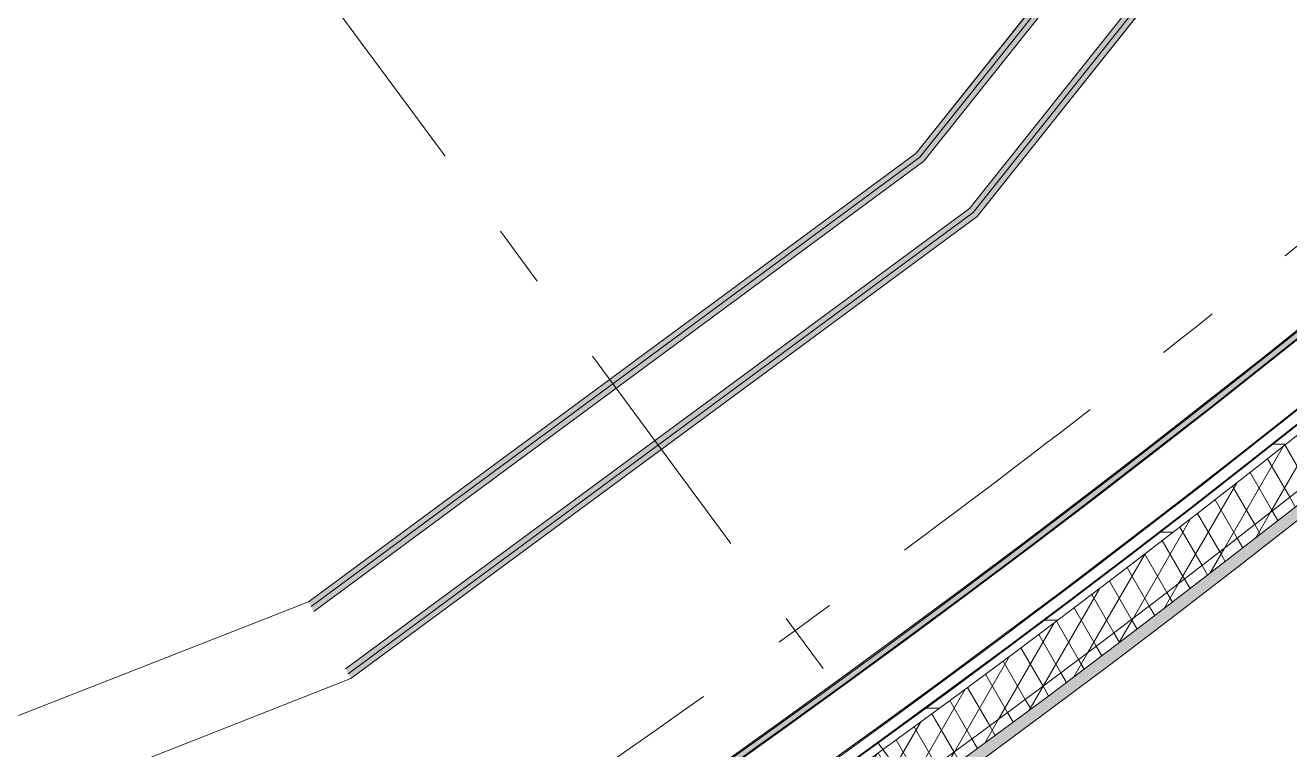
# Model space of a CAD drawing. Header units: millimetres. Extents: x -50172 to 90294, y -80883 to 25069.
# Drawn here: x -12098 to -9226, y -66694 to -65048 of the extents above; entities that cross this region are included whole.
import ezdxf
from ezdxf.enums import TextEntityAlignment as Align

# ---------------------------------------------------------------- set-up
doc = ezdxf.new("R2010")
doc.units = ezdxf.units.MM
doc.header["$MEASUREMENT"] = 0
doc.linetypes.add('Double Dashed', pattern=[1093.611073, 529.166651, -211.666656, 141.111112, -211.666656])
for name, color, linetype in [('A-25-M_Wall_Ext', 7, 'Continuous'), ('New_A-05-M_Gross_Int_Plant', 7, 'Continuous'), ('New_A-15-MG_Structural_Grid_Phase_2', 7, 'Continuous'), ('New_A-20-M_Floor_Slab', 7, 'Continuous'), ('New_A-25-M_Wall_Ext', 7, 'Continuous'), ('New_A-35-M_FFE-Zone', 7, 'Continuous')]:
    doc.layers.add(name, color=color, linetype=linetype)
for name, color, linetype, lineweight in [('A-25-M_Wall_Ext_Pen_No__1', 7, 'Continuous', 13), ('New_A-20-M_Floor_Slab_Pen_No__89', 8, 'Continuous', 20), ('New_A-25-M_Wall_Ext_Pen_No__1', 7, 'Continuous', 13), ('New_A-95-P_Drawing_Pen_No__1', 7, 'Continuous', 13), ('New_ArchiCAD Zone Stamps_Pen_No__6', 7, 'Continuous', 35), ('New_ArchiCAD Zone Stamps_Pen_No__9', 7, 'Continuous', 13)]:
    doc.layers.add(name, color=color, linetype=linetype, lineweight=lineweight)
for name, color, linetype, lineweight, true_color in [('A-25-M_Wall_Ext_Pen_No__107', 7, 'Continuous', 15, 0xa6a6a6), ('New_A-05-M_Gross_Int_Plant_Pen_No__74', 7, 'Continuous', 20, 0x606060), ('New_A-15-MG_Structural_Grid_Phase_2_Pen_No__222', 7, 'Continuous', 13, 0x65af33), ('New_A-25-M_Wall_Ext_Pen_No__107', 7, 'Continuous', 15, 0xa6a6a6), ('New_A-35-M_FFE-Zone_Pen_No__74', 7, 'Continuous', 20, 0x606060)]:
    doc.layers.add(name, color=color, linetype=linetype, lineweight=lineweight, true_color=true_color)
doc.styles.add('GENERATED_STYLE_1', font='')
doc.styles.add('GENERATED_STYLE_3', font='')
doc.styles.add('GENERATED_STYLE_4', font='')
doc.styles.get('GENERATED_STYLE_1').set_extended_font_data('Arial', bold=True)
doc.styles.get('GENERATED_STYLE_3').set_extended_font_data('Arial')
doc.styles.get('GENERATED_STYLE_4').set_extended_font_data('Swis721 BT')
pattern_1 = [(60, (0, 0), (-43.30127, 25), []), (120, (0, 0), (43.30127, 25), [])]

# ---------------------------------------------------------------- blocks, each defined once
blk = doc.blocks.new('Lecture 1 First_INB 114R_2_1', base_point=(-22395.8, -55564.1))
at = {"layer": 'New_A-35-M_FFE-Zone_Pen_No__74', "linetype": 'Continuous'}
for p, q in [((-10074.4, -65338.7), (-2759.7, -56162.4)), ((-11455.2, -66358.2), (-10074.4, -65338.7)), ((-22655.4, -70756.6), (-11455.2, -66358.2))]:
    blk.add_line(p, q, dxfattribs=at)
at = {"layer": 'New_ArchiCAD Zone Stamps_Pen_No__9'}
for tag, height, style, p in [('ROOM_NAME', 250, 'GENERATED_STYLE_1', (-23019.3, -54095.7)), ('zoneNameLine2', 250, 'GENERATED_STYLE_1', (-23207.8, -54527.8)), ('ROOM_NUMBER', 200, 'GENERATED_STYLE_3', (-23396.2, -54948.5)), ('measuredAreaCode', 200, 'GENERATED_STYLE_3', (-23553.2, -55308.6)), ('DUMMY_649', 200, 'GENERATED_STYLE_3', (-23245.8, -55442.7)), ('DUMMY_650', 200, 'GENERATED_STYLE_3', (-22616.7, -55717)), ('DUMMY_651', 133.3, 'GENERATED_STYLE_3', (-22337.4, -55823.6))]:
    blk.add_attdef(tag, text='', height=height, rotation=336.4404, dxfattribs=dict(at, style=style)).set_placement(p, align=Align.TOP_LEFT)
blk = doc.blocks.new('Slab_39_1', base_point=(-38219.5, -69632.2))
at = {"layer": 'New_A-20-M_Floor_Slab_Pen_No__89', "linetype": 'Continuous', "flags": 128}
blk.add_lwpolyline([(-28379, -72004.6, 0.044167), (-23397.7, -71846.4, 0.044872), (-18475.7, -70802.2), (-18986.8, -69500.9), (-17897.7, -69073.2), (-17363.3, -70434, 0.008579), (-16460.5, -70096.6, 0.009003), (-15521.1, -69708.9), (-16054, -68350.2), (-13571.5, -67374.7), (-13118.8, -68527.8, 0.030899), (-10177.8, -66658.7, 0.044311), (-6407.1, -63375.1)], format="xyb", dxfattribs=at)
blk = doc.blocks.new('VENTS__5_1', base_point=(-30958.5, -71277.4))
at = {"layer": 'New_A-05-M_Gross_Int_Plant_Pen_No__74', "linetype": 'Continuous'}
for p, q in [((-2622, -56307.3), (-9935.8, -65482.5)), ((-9935.8, -65482.5), (-11358.5, -66532.9)), ((-11358.5, -66532.9), (-22607.3, -70950.4))]:
    blk.add_line(p, q, dxfattribs=at)
blk.add_arc((-26782.7, -43787.3), 28124.1, 246.43121, 336.44961, dxfattribs=at)
at = {"layer": 'New_ArchiCAD Zone Stamps_Pen_No__6'}
for tag, height, style, p in [('ROOM_NAME', 250, 'GENERATED_STYLE_1', (-31302.6, -70145.2)), ('zoneNameLine2', 250, 'GENERATED_STYLE_1', (-31491, -70577.3)), ('measuredAreaCode', 200, 'GENERATED_STYLE_3', (-31679.5, -70998)), ('DUMMY_649', 200, 'GENERATED_STYLE_3', (-31372.1, -71132.1)), ('DUMMY_650', 200, 'GENERATED_STYLE_3', (-30882.7, -71345.4)), ('DUMMY_651', 133.3, 'GENERATED_STYLE_3', (-30603.4, -71452))]:
    blk.add_attdef(tag, text='', height=height, rotation=336.4404, dxfattribs=dict(at, style=style)).set_placement(p, align=Align.TOP_LEFT)
blk = doc.blocks.new('Wall_77_1', base_point=(-2759.7, -56162.4))
at = {"layer": 'New_A-25-M_Wall_Ext_Pen_No__107', "linetype": 'Continuous'}
for points in [[(-6893.8, -61348.6), (-10074.4, -65338.7), (-10065.7, -65347.7), (-6884, -61356.4)], [(-6884, -61356.4), (-10065.7, -65347.7), (-10056.9, -65356.8), (-6874.2, -61364.2)], [(-9953.3, -65464.3), (-9944.6, -65473.4), (-6748.7, -61464.2), (-6758.5, -61456.4)], [(-6748.7, -61464.2), (-9944.6, -65473.4), (-9935.8, -65482.5), (-6738.9, -61472)]]:
    blk.add_hatch(color=256, dxfattribs=at).paths.add_polyline_path(points)
at = {"layer": 'New_A-25-M_Wall_Ext_Pen_No__1', "linetype": 'Continuous'}
for p, q in [((-6884, -61356.4), (-10065.7, -65347.7)), ((-6874.2, -61364.2), (-10056.9, -65356.8)), ((-9953.3, -65464.3), (-6758.5, -61456.4)), ((-9944.6, -65473.4), (-6748.7, -61464.2))]:
    blk.add_line(p, q, dxfattribs=at)
at = {"layer": 'New_A-25-M_Wall_Ext_Pen_No__1', "linetype": 'Continuous', "flags": 128}
for points in [[(-6893.8, -61348.6), (-10074.4, -65338.7)], [(-9935.8, -65482.5), (-6738.9, -61472)]]:
    blk.add_lwpolyline(points, dxfattribs=at)
blk = doc.blocks.new('Wall_78_1', base_point=(-10074.4, -65338.7))
at = {"layer": 'New_A-25-M_Wall_Ext_Pen_No__107', "linetype": 'Continuous'}
for points in [[(-10074.4, -65338.7), (-11455.2, -66358.2), (-11449.1, -66369.2), (-10065.7, -65347.7)], [(-10065.7, -65347.7), (-11449.1, -66369.2), (-11443, -66380.2), (-10056.9, -65356.8)], [(-11364.6, -66521.9), (-9944.6, -65473.4), (-9953.3, -65464.3), (-11370.7, -66510.9)], [(-11358.5, -66532.9), (-9935.8, -65482.5), (-9944.6, -65473.4), (-11364.6, -66521.9)]]:
    blk.add_hatch(color=256, dxfattribs=at).paths.add_polyline_path(points)
at = {"layer": 'New_A-25-M_Wall_Ext_Pen_No__1', "linetype": 'Continuous'}
for p, q in [((-10065.7, -65347.7), (-11449.1, -66369.2)), ((-10056.9, -65356.8), (-11443, -66380.2)), ((-11370.7, -66510.9), (-9953.3, -65464.3)), ((-11364.6, -66521.9), (-9944.6, -65473.4))]:
    blk.add_line(p, q, dxfattribs=at)
at = {"layer": 'New_A-25-M_Wall_Ext_Pen_No__1', "linetype": 'Continuous', "flags": 128}
for points in [[(-10074.4, -65338.7), (-11455.2, -66358.2)], [(-11358.5, -66532.9), (-9935.8, -65482.5)]]:
    blk.add_lwpolyline(points, dxfattribs=at)
blk = doc.blocks.new('Wall_351_1', base_point=(-38294.6, -69816.9))
at = {"layer": 'A-25-M_Wall_Ext_Pen_No__107', "linetype": 'Continuous', "lineweight": 0, "true_color": 0x535353}
for points in [[(-38161.1, -69523.8, 0.417286), (-920.9, -54882.6), (-922.8, -54881.8, -0.417285), (-38160.3, -69522)], [(-38224.1, -69662.2, 0.417299), (-781.4, -54943), (-783.3, -54942.2, -0.417299), (-38223.3, -69660.3)]]:
    blk.add_hatch(color=251, dxfattribs=at).paths.add_polyline_path(points)
at = {"layer": 'A-25-M_Wall_Ext_Pen_No__107', "linetype": 'Continuous'}
h = blk.add_hatch(dxfattribs=at)
h.set_pattern_fill('Plaster_0001', color=256, style=0, pattern_type=2)
h.set_pattern_definition([(201.458, (0, 0), (-63.3617, 161.19955), [0, -100]), (201.458, (-14.85, -98.89), (-63.3617, 161.19955), [0, -100])])
h.paths.add_polyline_path([(-38160.3, -69522, 0.417285), (-922.8, -54881.8), (-936.5, -54875.8, -0.417284), (-38154.1, -69508.4)])
h = blk.add_hatch(dxfattribs=at)
h.set_pattern_fill('Batt_Insulation_0001', color=256, style=0, pattern_type=2)
h.set_pattern_definition(pattern_1)
h.paths.add_polyline_path([(-38273, -69769.5, 0.41731), (-673.1, -54989.8), (-764.9, -54950.1, -0.417301), (-38231.6, -69678.5)])
h = blk.add_hatch(dxfattribs=at)
h.set_pattern_fill('Plywood_0001', color=256, style=0, pattern_type=2)
h.set_pattern_definition([(0, (0, 0), (0, 200), [])])
h.paths.add_polyline_path([(-38231.6, -69678.5, 0.417301), (-764.9, -54950.1), (-781.4, -54943, -0.417299), (-38224.1, -69662.2)])
blk.add_hatch(color=256, dxfattribs=at).paths.add_polyline_path([(-38294.6, -69816.9, 0.417314), (-625.4, -55010.5), (-650.2, -54999.7, -0.417312), (-38283.4, -69792.3)])
h = blk.add_hatch(dxfattribs=at)
h.set_pattern_fill('Batt_Insulation_0001', color=256, style=0, pattern_type=2)
h.set_pattern_definition(pattern_1)
h.paths.add_polyline_path([(-38283.4, -69792.3, 0.417312), (-650.2, -54999.7), (-673.1, -54989.8, -0.41731), (-38273, -69769.5)])
at = {"layer": 'A-25-M_Wall_Ext_Pen_No__1', "linetype": 'Continuous'}
for radius, start, end in [(28147.8, 246.16247, 336.76276), (28145.8, 246.16252, 336.76277), (28130.8, 246.16287, 336.76285), (28317.8, 246.15854, 336.76179), (28299.8, 246.15895, 336.76189), (28297.8, 246.159, 336.7619), (28469.8, 246.15506, 336.76093), (28442.8, 246.15567, 336.76108), (28417.8, 246.15624, 336.76122)]:
    blk.add_arc((-26785.3, -43777.2), radius, start, end, dxfattribs=at)
blk = doc.blocks.new('Standard grid marker_13')
at = {"layer": 'New_A-15-MG_Structural_Grid_Phase_2_Pen_No__222', "linetype": 'Double Dashed'}
blk.add_line((2590.6, 0), (0, 0), dxfattribs=at)
at = {"layer": 'New_A-15-MG_Structural_Grid_Phase_2_Pen_No__222', "style": 'GENERATED_STYLE_4'}
for tag, p in [('AC_MarkerText_1_0', (-500, 43.6)), ('AC_MarkerText_1_1', (22444.9, 43.6))]:
    blk.add_attdef(tag, text='', height=350, rotation=210.0234, dxfattribs=at).set_placement(p, align=Align.MIDDLE_CENTER)
blk = doc.blocks.new('Standard grid marker_26')
at = {"layer": 'New_A-15-MG_Structural_Grid_Phase_2_Pen_No__222', "linetype": 'Double Dashed'}
blk.add_arc((0, 0), 27977.6, 0, 90.63597, dxfattribs=at)
at = {"layer": 'New_A-15-MG_Structural_Grid_Phase_2_Pen_No__222', "style": 'GENERATED_STYLE_4'}
blk.add_attdef('AC_MarkerText_1', text='', height=350, rotation=90.3066, dxfattribs=at).set_placement((-1326.2, 28008), align=Align.MIDDLE_CENTER)

msp = doc.modelspace()

# ---------------------------------------------------------------- linework, layer by layer
at = {"layer": 'New_A-95-P_Drawing_Pen_No__1', "linetype": 'Continuous'}
msp.add_arc((-26783.5, -43782), 28261, 246.82787, 336.44041, dxfattribs=at)

# ---------------------------------------------------------------- block references
at = {"layer": 'A-25-M_Wall_Ext', "color": 250, "lineweight": 50, "true_color": 0x2a2a2a}
msp.add_blockref('Wall_351_1', (-38294.6, -69816.9), dxfattribs=at)
at = {"layer": 'New_A-05-M_Gross_Int_Plant', "linetype": 'Continuous'}
msp.add_blockref('VENTS__5_1', (-30958.5, -71277.4), dxfattribs=at)
at = {"layer": 'New_A-15-MG_Structural_Grid_Phase_2', "color": 8, "linetype": 'Continuous', "lineweight": 15, "zscale": 1000}
for name, p, rotation in [('Standard grid marker_26', (-26783.5, -43781.2), 246.1337837427074), ('Standard grid marker_13', (-9920.8, -67004.8), 126.417012497801)]:
    msp.add_blockref(name, p, dxfattribs=dict(at, rotation=rotation))
at = {"layer": 'New_A-20-M_Floor_Slab', "color": 8, "linetype": 'Continuous', "lineweight": 20}
msp.add_blockref('Slab_39_1', (-38219.5, -69632.2), dxfattribs=at)
at = {"layer": 'New_A-25-M_Wall_Ext', "color": 250, "lineweight": 50, "true_color": 0x2a2a2a}
for name, p in [('Wall_77_1', (-2759.7, -56162.4)), ('Wall_78_1', (-10074.4, -65338.7))]:
    msp.add_blockref(name, p, dxfattribs=at)
at = {"layer": 'New_A-35-M_FFE-Zone', "linetype": 'Continuous'}
msp.add_blockref('Lecture 1 First_INB 114R_2_1', (-22395.8, -55564.1), dxfattribs=at)

doc.saveas('drawing.dxf')
